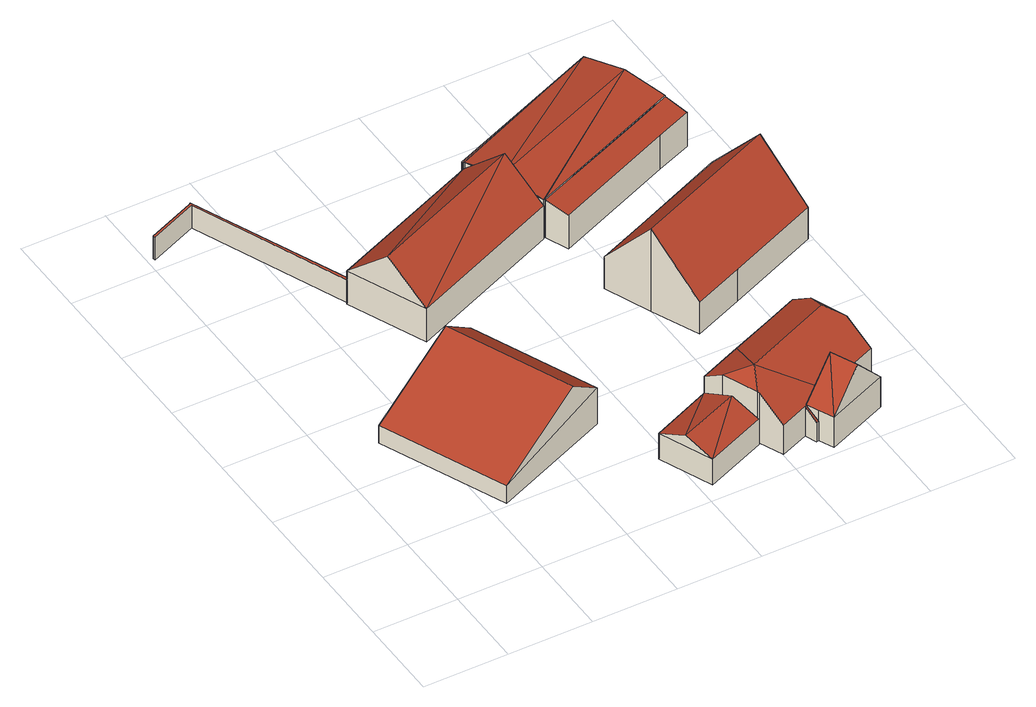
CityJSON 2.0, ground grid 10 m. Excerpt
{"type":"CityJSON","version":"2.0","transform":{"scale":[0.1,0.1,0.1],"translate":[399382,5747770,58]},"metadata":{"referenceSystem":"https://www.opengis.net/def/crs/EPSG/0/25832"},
"CityObjects":{
"building1":{"type":"Building","attributes":{"Gemeindeschluessel":"05558044","Geometrietyp2DReferenz":"3000","function":"31001_2700","roofType":"3100","measuredHeight":7.82},"geometry":[{"type":"Solid","lod":"2","boundaries":[[[[0,1,2,3]],[[4,5,1,0]],[[6,7,5,4]],[[3,2,7,6]],[[0,8,4]],[[6,9,3]],[[3,9,8,0]],[[4,8,9,6]],[[1,5,7,2]]]],"semantics":{"surfaces":[{"type":"WallSurface"},{"type":"RoofSurface"},{"type":"GroundSurface"}],"values":[[0,0,0,0,0,0,1,1,2]]}}]},
"building2":{"type":"Building","attributes":{"Gemeindeschluessel":"05558044","Geometrietyp2DReferenz":"3000","function":"51009_1700","roofType":"9999","measuredHeight":3},"geometry":[{"type":"Solid","lod":"2","boundaries":[[[[10,11,12,13,14,15,16]],[[14,17,18,15]],[[13,19,17,14]],[[12,20,19,13]],[[11,21,20,12]],[[10,22,21,11]],[[16,23,22,10]],[[15,18,23,16]],[[17,19,20,21,22,23,18]]]],"semantics":{"surfaces":[{"type":"RoofSurface"},{"type":"WallSurface"},{"type":"GroundSurface"}],"values":[[0,1,1,1,1,1,1,1,2]]}}]},
"building3":{"type":"Building","attributes":{"Gemeindeschluessel":"05558044","Geometrietyp2DReferenz":"3000","function":"31001_2460","roofType":"3100","measuredHeight":4.75},"geometry":[{"type":"Solid","lod":"2","boundaries":[[[[24,25,26,27]],[[28,29,25,24]],[[30,31,29,28]],[[27,26,31,30]],[[24,32,28]],[[30,33,27]],[[33,32,24]],[[24,27,33]],[[30,28,32]],[[32,33,30]],[[25,29,31,26]]]],"semantics":{"surfaces":[{"type":"WallSurface"},{"type":"RoofSurface"},{"type":"GroundSurface"}],"values":[[0,0,0,0,0,0,1,1,1,1,2]]}}]},
"building4":{"type":"Building","attributes":{"Gemeindeschluessel":"05558044","Geometrietyp2DReferenz":"3000","function":"31001_2700","roofType":"5000","measuredHeight":8.91},"geometry":[{"type":"Solid","lod":"2","boundaries":[[[[34,35,36,37]],[[38,39,35,34]],[[40,41,39,38]],[[42,43,41,40]],[[37,36,43,42]],[[44,38,34]],[[45,44,34]],[[34,37,45]],[[42,40,44]],[[44,45,42]],[[38,44,40]],[[42,45,37]],[[35,39,41,43,36]]]],"semantics":{"surfaces":[{"type":"WallSurface"},{"type":"RoofSurface"},{"type":"GroundSurface"}],"values":[[0,0,0,0,0,1,1,1,1,1,0,0,2]]}}]},
"building5":{"type":"Building","attributes":{"Gemeindeschluessel":"05558044","Geometrietyp2DReferenz":"3000","function":"31001_1000"},"address":[{"country":"Germany","locality":"Senden","thoroughfareNumber":"131","thoroughfareName":"Dorfbauerschaft"}],"children":["building5-1","building5-2"]},
"building5-1":{"type":"BuildingPart","attributes":{"roofType":"3300","measuredHeight":8.44},"parents":["building5"],"geometry":[{"type":"Solid","lod":"2","boundaries":[[[[46,47,48,49]],[[50,51,47,46]],[[52,53,51,50]],[[54,55,53,52]],[[56,57,55,54]],[[58,59,57,56]],[[60,61,59,58]],[[62,63,61,60]],[[64,65,63,62]],[[66,67,65,64]],[[68,69,67,66]],[[70,71,69,68]],[[72,73,71,70]],[[74,75,73,72]],[[76,77,75,74]],[[49,48,78,79]],[[66,80,68]],[[54,81,56]],[[64,62,60,81,80,66]],[[58,56,81,60]],[[82,76,74,72,70,68,80,81,83]],[[52,50,46,49,79,84,83,81,54]],[[47,51,53,55,57,59,61,63,65,67,69,71,73,75,77,85,86,87,78,48]],[[77,76,82,85]],[[85,82,83,86]],[[83,84,87,86]],[[78,87,84,79]]]],"semantics":{"surfaces":[{"type":"WallSurface"},{"type":"RoofSurface"},{"type":"GroundSurface"},{"type":"ClosureSurface"}],"values":[[0,0,0,0,0,0,0,0,0,0,0,0,0,0,0,0,1,1,1,1,1,1,2,3,3,3,3]]}}]},
"building5-2":{"type":"BuildingPart","attributes":{"roofType":"3100","measuredHeight":8.3},"parents":["building5"],"geometry":[{"type":"Solid","lod":"2","boundaries":[[[[88,89,77,76,90]],[[91,92,89,88]],[[93,79,78,92,91]],[[94,95,91]],[[96,93,91,95]],[[94,88,90,97]],[[95,94,97]],[[94,91,88]],[[95,97,96]],[[87,86,85,77,89,92,78]],[[79,93,96,84]],[[87,78,79,84]],[[83,84,96,97,82]],[[85,86,83,82]],[[87,84,83,86]],[[82,97,90,76]],[[77,85,82,76]]]],"semantics":{"surfaces":[{"type":"WallSurface"},{"type":"RoofSurface"},{"type":"GroundSurface"},{"type":"ClosureSurface"}],"values":[[0,0,0,1,1,1,1,0,0,2,0,3,0,3,3,0,3]]}}]},
"building6":{"type":"Building","attributes":{"Gemeindeschluessel":"05558044","Geometrietyp2DReferenz":"3000","function":"31001_2700","roofType":"3100","measuredHeight":10.94},"geometry":[{"type":"Solid","lod":"2","boundaries":[[[[98,99,100,101]],[[102,103,99,98]],[[104,105,103,102]],[[106,107,105,104]],[[108,109,107,106]],[[110,111,109,108]],[[112,113,111,110]],[[101,100,113,112]],[[106,104,102,98,108]],[[101,112,110,108,98]],[[99,103,105,107,109,111,113,100]]]],"semantics":{"surfaces":[{"type":"WallSurface"},{"type":"RoofSurface"},{"type":"GroundSurface"}],"values":[[0,0,0,0,0,0,0,0,1,1,2]]}}]},
"building7":{"type":"Building","attributes":{"Gemeindeschluessel":"05558044","Geometrietyp2DReferenz":"3000","function":"31001_2700","roofType":"5000","measuredHeight":5.86},"geometry":[{"type":"Solid","lod":"2","boundaries":[[[[114,115,116,117]],[[118,119,115,114]],[[120,121,119,118]],[[122,123,121,120]],[[124,125,123,122]],[[126,127,125,124]],[[117,116,127,126]],[[128,129,114]],[[124,128,114]],[[126,124,114]],[[114,117,126]],[[120,118,129]],[[122,120,129]],[[129,128,122]],[[114,129,118]],[[122,128,124]],[[115,119,121,123,125,127,116]]]],"semantics":{"surfaces":[{"type":"WallSurface"},{"type":"RoofSurface"},{"type":"GroundSurface"}],"values":[[0,0,0,0,0,0,0,1,1,1,1,1,1,1,0,0,2]]}}]},
"building8":{"type":"Building","attributes":{"Gemeindeschluessel":"05558044","Geometrietyp2DReferenz":"3000","function":"51009_1610","roofType":"2100","measuredHeight":5.05},"geometry":[{"type":"Solid","lod":"2","boundaries":[[[[130,131,132,133]],[[134,135,131,130]],[[136,137,135,134]],[[138,139,137,136]],[[140,141,139,138]],[[133,132,141,140]],[[138,136,134,130,133,140]],[[131,135,137,139,141,132]]]],"semantics":{"surfaces":[{"type":"WallSurface"},{"type":"RoofSurface"},{"type":"GroundSurface"}],"values":[[0,0,0,0,0,0,1,2]]}}]}
},
"vertices":[
[263,164,56],[263,164,8],[201,312,8],[201,312,55],[120,104,31],[120,104,8],[57,252,31],[57,252,8],[225,148,86],[162,296,86],
[64,636,41],[140,455,41],[143,456,41],[65,640,41],[63,639,41],[6,615,41],[7,612,41],[63,639,11],[6,615,11],[65,640,11],[143,456,11],[140,455,11],[64,636,11],[7,612,11],
[359,113,45],[359,113,11],[287,82,11],[287,82,45],[386,49,45],[386,49,11],[313,19,45],[313,19,11],[373,81,59],[300,51,59],
[324,532,53],[324,532,9],[140,455,9],[140,455,53],[325,532,53],[325,532,9],[364,440,53],[364,440,9],[179,362,53],[179,362,9],[345,486,98],[160,408,98],
[432,35,52],[432,35,13],[437,21,13],[437,21,38],[398,21,52],[398,21,13],[386,49,80],[386,49,13],[385,50,81],[385,50,13],[368,91,81],[368,91,13],[359,113,67],[359,113,13],[410,134,67],[410,134,13],[453,152,67],[453,152,13],[498,171,67],[498,171,13],[507,150,80],[507,150,13],[524,107,80],[524,107,13],[536,79,52],[536,79,13],[511,68,52],[511,68,13],[516,54,39],[516,54,13],[514,53,39],[514,53,13],[440,22,13],[440,22,38],[501,118,97],[394,73,97],[508,67,52],[464,48,52],[434,36,52],[508,67,13],[464,48,13],[434,36,13],
[521,35,53],[521,35,13],[514,53,53],[448,4,53],[448,4,13],[440,22,53],[485,20,96],[471,51,96],[434,36,53],[508,67,53],
[398,284,122],[398,284,12],[422,228,12],[422,228,54],[375,339,54],[375,339,12],[435,364,54],[435,364,12],[546,411,54],[546,411,12],[569,355,122],[569,355,12],[593,300,54],[593,300,12],[482,253,54],[482,253,12],
[514,613,61],[514,613,11],[323,534,11],[323,534,61],[554,518,61],[554,518,11],[366,441,61],[366,441,11],[364,440,61],[364,440,11],[325,532,61],[325,532,11],[324,532,61],[324,532,11],[344,487,70],[534,565,70],
[366,441,60],[366,441,10],[377,413,10],[377,413,55],[506,498,60],[506,498,10],[554,518,60],[554,518,10],[563,490,55],[563,490,10],[521,473,55],[521,473,10]
]}
